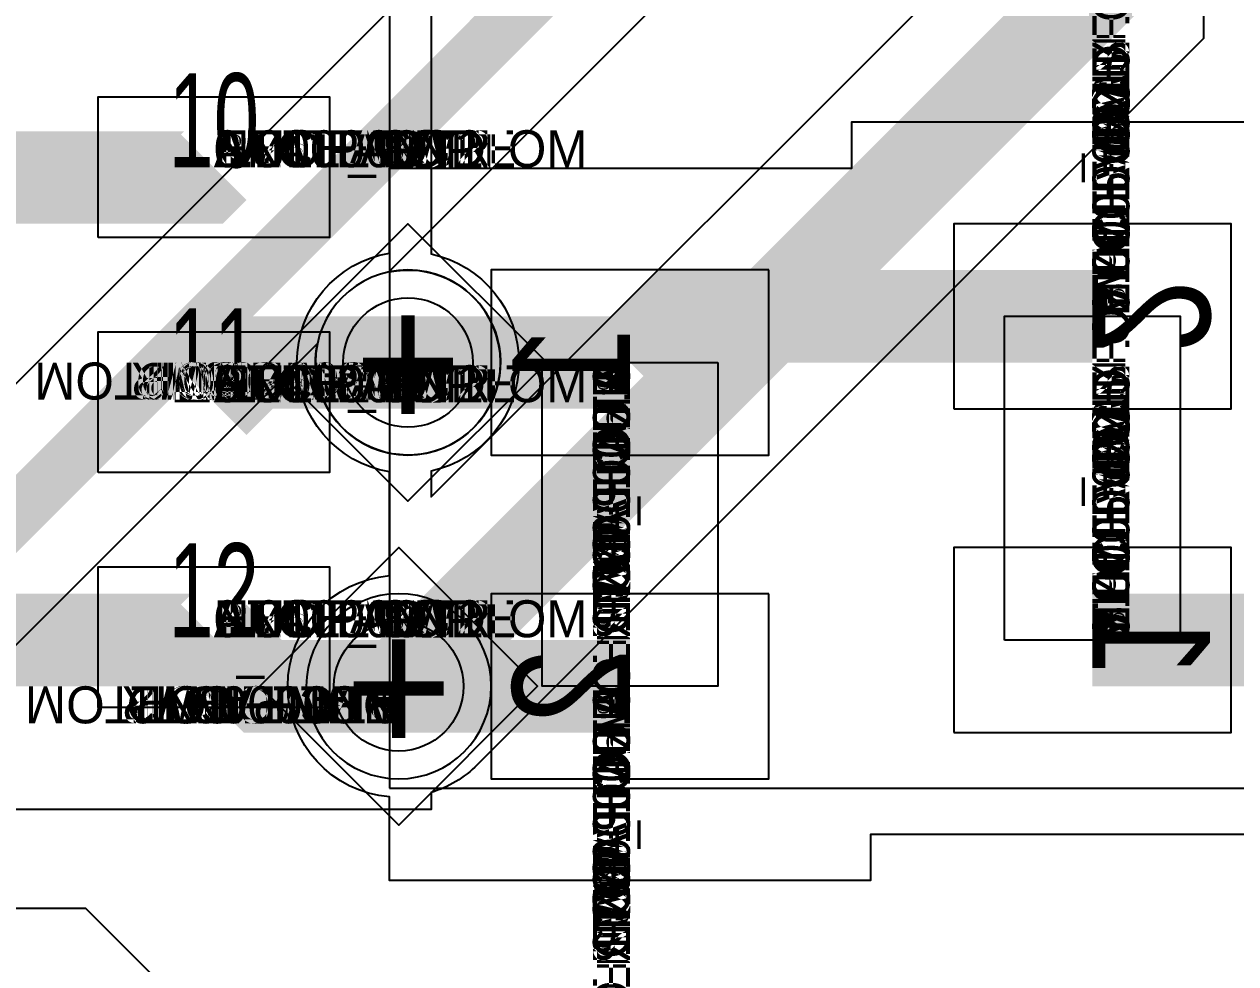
# Model space of a CAD drawing. Extents: x 0 to 323, y 0 to 320.
# Drawn here: x 99.04 to 105.59, y 182.36 to 187.43 of the extents above; entities that cross this region are included whole.
import ezdxf
from ezdxf.enums import TextEntityAlignment as Align

# ---------------------------------------------------------------- set-up
doc = ezdxf.new("R2010")
doc.units = 0
doc.header["$MEASUREMENT"] = 0
doc.layers.get('0').update_dxf_attribs({"linetype": 'CONTINUOUS'})
for name, color, linetype in [('CDN_FIGURES', 7, 'CONTINUOUS'), ('ETCH_BOTTOM', 7, 'CONTINUOUS'), ('ETCH_GND', 3, 'CONTINUOUS'), ('ETCH_INT1', 4, 'CONTINUOUS'), ('ETCH_INT2', 5, 'CONTINUOUS'), ('ETCH_PWR', 6, 'CONTINUOUS'), ('ETCH_TOP', 2, 'CONTINUOUS'), ('MANUFACTURING_NCLEGEND-1-6', 8, 'CONTINUOUS'), ('PACKAGE_GEOMETRY_ASSEMBLY_TOP', 11, 'CONTINUOUS'), ('PACKAGE_GEOMETRY_PIN_NUMBER', 9, 'CONTINUOUS')]:
    doc.layers.add(name, color=color, linetype=linetype)

# ---------------------------------------------------------------- blocks, each defined once
blk = doc.blocks.new('PAD_INFO')
for tag in ['SHAPE_TYPE', 'PAD_HEIGHT', 'PAD_LAYER', 'PAD_TYPE', 'PAD_WIDTH']:
    blk.add_attdef(tag, (0, 0), '', height=0.2)
at = {"flags": 2}
blk.add_attdef('CDN_TYPE', (0, 0), '', height=0.2, dxfattribs=at)
blk = doc.blocks.new('DRILL_INFO')
at = {"flags": 2}
blk.add_attdef('CDN_TYPE', (0, 0), '', height=0.2, dxfattribs=at)
for tag in ['FSHAPE', 'FCHAR', 'DRILL_HEIGHT', 'DIAMETER', 'PLATED', 'DRILL_WIDTH']:
    blk.add_attdef(tag, (0, 0), '', height=0.2)
blk = doc.blocks.new('VIA0700X0300')
at = {"layer": 'ETCH_BOTTOM'}
blk.add_circle((0, 0), 0.35, dxfattribs=at)
at = {"layer": 'ETCH_GND'}
blk.add_circle((0, 0), 0.35, dxfattribs=at)
at = {"layer": 'ETCH_INT1'}
blk.add_circle((0, 0), 0.35, dxfattribs=at)
at = {"layer": 'ETCH_INT2'}
blk.add_circle((0, 0), 0.35, dxfattribs=at)
at = {"layer": 'ETCH_PWR'}
blk.add_circle((0, 0), 0.35, dxfattribs=at)
at = {"layer": 'ETCH_TOP'}
blk.add_circle((0, 0), 0.35, dxfattribs=at)
ref = blk.add_blockref('PAD_INFO', (0, 0))
ref.add_attrib('PAD_LAYER', 'ETCH_TOP', (0, 0), dxfattribs={"height": 0.2})
ref.add_attrib('SHAPE_TYPE', 'NULL', (0, 0), dxfattribs={"height": 0.2})
ref.add_attrib('PAD_TYPE', 'ANTIPAD', (0, 0), dxfattribs={"height": 0.2})
ref.add_attrib('PAD_WIDTH', '0.000000', (0, 0), dxfattribs={"height": 0.2})
ref.add_attrib('PAD_HEIGHT', '0.000000', (0, 0), dxfattribs={"height": 0.2})
ref = blk.add_blockref('PAD_INFO', (0, 0))
ref.add_attrib('PAD_LAYER', 'ETCH_GND', (0, 0), dxfattribs={"height": 0.2})
ref.add_attrib('SHAPE_TYPE', 'NULL', (0, 0), dxfattribs={"height": 0.2})
ref.add_attrib('PAD_TYPE', 'ANTIPAD', (0, 0), dxfattribs={"height": 0.2})
ref.add_attrib('PAD_WIDTH', '0.000000', (0, 0), dxfattribs={"height": 0.2})
ref.add_attrib('PAD_HEIGHT', '0.000000', (0, 0), dxfattribs={"height": 0.2})
ref = blk.add_blockref('PAD_INFO', (0, 0))
ref.add_attrib('PAD_LAYER', 'ETCH_INT1', (0, 0), dxfattribs={"height": 0.2})
ref.add_attrib('SHAPE_TYPE', 'NULL', (0, 0), dxfattribs={"height": 0.2})
ref.add_attrib('PAD_TYPE', 'ANTIPAD', (0, 0), dxfattribs={"height": 0.2})
ref.add_attrib('PAD_WIDTH', '0.000000', (0, 0), dxfattribs={"height": 0.2})
ref.add_attrib('PAD_HEIGHT', '0.000000', (0, 0), dxfattribs={"height": 0.2})
ref = blk.add_blockref('PAD_INFO', (0, 0))
ref.add_attrib('PAD_LAYER', 'ETCH_INT2', (0, 0), dxfattribs={"height": 0.2})
ref.add_attrib('SHAPE_TYPE', 'NULL', (0, 0), dxfattribs={"height": 0.2})
ref.add_attrib('PAD_TYPE', 'ANTIPAD', (0, 0), dxfattribs={"height": 0.2})
ref.add_attrib('PAD_WIDTH', '0.000000', (0, 0), dxfattribs={"height": 0.2})
ref.add_attrib('PAD_HEIGHT', '0.000000', (0, 0), dxfattribs={"height": 0.2})
ref = blk.add_blockref('PAD_INFO', (0, 0))
ref.add_attrib('PAD_LAYER', 'ETCH_PWR', (0, 0), dxfattribs={"height": 0.2})
ref.add_attrib('SHAPE_TYPE', 'NULL', (0, 0), dxfattribs={"height": 0.2})
ref.add_attrib('PAD_TYPE', 'ANTIPAD', (0, 0), dxfattribs={"height": 0.2})
ref.add_attrib('PAD_WIDTH', '0.000000', (0, 0), dxfattribs={"height": 0.2})
ref.add_attrib('PAD_HEIGHT', '0.000000', (0, 0), dxfattribs={"height": 0.2})
ref = blk.add_blockref('PAD_INFO', (0, 0))
ref.add_attrib('PAD_LAYER', 'ETCH_BOTTOM', (0, 0), dxfattribs={"height": 0.2})
ref.add_attrib('SHAPE_TYPE', 'NULL', (0, 0), dxfattribs={"height": 0.2})
ref.add_attrib('PAD_TYPE', 'ANTIPAD', (0, 0), dxfattribs={"height": 0.2})
ref.add_attrib('PAD_WIDTH', '0.000000', (0, 0), dxfattribs={"height": 0.2})
ref.add_attrib('PAD_HEIGHT', '0.000000', (0, 0), dxfattribs={"height": 0.2})
ref = blk.add_blockref('PAD_INFO', (0, 0))
ref.add_attrib('PAD_LAYER', 'ETCH_TOP', (0, 0), dxfattribs={"height": 0.2})
ref.add_attrib('SHAPE_TYPE', 'NULL', (0, 0), dxfattribs={"height": 0.2})
ref.add_attrib('PAD_TYPE', 'THERMAL', (0, 0), dxfattribs={"height": 0.2})
ref.add_attrib('PAD_WIDTH', '0.000000', (0, 0), dxfattribs={"height": 0.2})
ref.add_attrib('PAD_HEIGHT', '0.000000', (0, 0), dxfattribs={"height": 0.2})
ref = blk.add_blockref('PAD_INFO', (0, 0))
ref.add_attrib('PAD_LAYER', 'ETCH_GND', (0, 0), dxfattribs={"height": 0.2})
ref.add_attrib('SHAPE_TYPE', 'NULL', (0, 0), dxfattribs={"height": 0.2})
ref.add_attrib('PAD_TYPE', 'THERMAL', (0, 0), dxfattribs={"height": 0.2})
ref.add_attrib('PAD_WIDTH', '0.000000', (0, 0), dxfattribs={"height": 0.2})
ref.add_attrib('PAD_HEIGHT', '0.000000', (0, 0), dxfattribs={"height": 0.2})
ref = blk.add_blockref('PAD_INFO', (0, 0))
ref.add_attrib('PAD_LAYER', 'ETCH_INT1', (0, 0), dxfattribs={"height": 0.2})
ref.add_attrib('SHAPE_TYPE', 'NULL', (0, 0), dxfattribs={"height": 0.2})
ref.add_attrib('PAD_TYPE', 'THERMAL', (0, 0), dxfattribs={"height": 0.2})
ref.add_attrib('PAD_WIDTH', '0.000000', (0, 0), dxfattribs={"height": 0.2})
ref.add_attrib('PAD_HEIGHT', '0.000000', (0, 0), dxfattribs={"height": 0.2})
ref = blk.add_blockref('PAD_INFO', (0, 0))
ref.add_attrib('PAD_LAYER', 'ETCH_INT2', (0, 0), dxfattribs={"height": 0.2})
ref.add_attrib('SHAPE_TYPE', 'NULL', (0, 0), dxfattribs={"height": 0.2})
ref.add_attrib('PAD_TYPE', 'THERMAL', (0, 0), dxfattribs={"height": 0.2})
ref.add_attrib('PAD_WIDTH', '0.000000', (0, 0), dxfattribs={"height": 0.2})
ref.add_attrib('PAD_HEIGHT', '0.000000', (0, 0), dxfattribs={"height": 0.2})
ref = blk.add_blockref('PAD_INFO', (0, 0))
ref.add_attrib('PAD_LAYER', 'ETCH_PWR', (0, 0), dxfattribs={"height": 0.2})
ref.add_attrib('SHAPE_TYPE', 'NULL', (0, 0), dxfattribs={"height": 0.2})
ref.add_attrib('PAD_TYPE', 'THERMAL', (0, 0), dxfattribs={"height": 0.2})
ref.add_attrib('PAD_WIDTH', '0.000000', (0, 0), dxfattribs={"height": 0.2})
ref.add_attrib('PAD_HEIGHT', '0.000000', (0, 0), dxfattribs={"height": 0.2})
ref = blk.add_blockref('PAD_INFO', (0, 0))
ref.add_attrib('PAD_LAYER', 'ETCH_BOTTOM', (0, 0), dxfattribs={"height": 0.2})
ref.add_attrib('SHAPE_TYPE', 'NULL', (0, 0), dxfattribs={"height": 0.2})
ref.add_attrib('PAD_TYPE', 'THERMAL', (0, 0), dxfattribs={"height": 0.2})
ref.add_attrib('PAD_WIDTH', '0.000000', (0, 0), dxfattribs={"height": 0.2})
ref.add_attrib('PAD_HEIGHT', '0.000000', (0, 0), dxfattribs={"height": 0.2})
ref = blk.add_blockref('PAD_INFO', (0, 0))
ref.add_attrib('PAD_LAYER', 'ETCH_TOP', (0, 0), dxfattribs={"height": 0.2})
ref.add_attrib('SHAPE_TYPE', 'CIRCLE', (0, 0), dxfattribs={"height": 0.2})
ref.add_attrib('PAD_TYPE', 'REGULAR', (0, 0), dxfattribs={"height": 0.2})
ref.add_attrib('PAD_WIDTH', '0.700000', (0, 0), dxfattribs={"height": 0.2})
ref.add_attrib('PAD_HEIGHT', '0.700000', (0, 0), dxfattribs={"height": 0.2})
ref = blk.add_blockref('PAD_INFO', (0, 0))
ref.add_attrib('PAD_LAYER', 'ETCH_GND', (0, 0), dxfattribs={"height": 0.2})
ref.add_attrib('SHAPE_TYPE', 'CIRCLE', (0, 0), dxfattribs={"height": 0.2})
ref.add_attrib('PAD_TYPE', 'REGULAR', (0, 0), dxfattribs={"height": 0.2})
ref.add_attrib('PAD_WIDTH', '0.700000', (0, 0), dxfattribs={"height": 0.2})
ref.add_attrib('PAD_HEIGHT', '0.700000', (0, 0), dxfattribs={"height": 0.2})
ref = blk.add_blockref('PAD_INFO', (0, 0))
ref.add_attrib('PAD_LAYER', 'ETCH_INT1', (0, 0), dxfattribs={"height": 0.2})
ref.add_attrib('SHAPE_TYPE', 'CIRCLE', (0, 0), dxfattribs={"height": 0.2})
ref.add_attrib('PAD_TYPE', 'REGULAR', (0, 0), dxfattribs={"height": 0.2})
ref.add_attrib('PAD_WIDTH', '0.700000', (0, 0), dxfattribs={"height": 0.2})
ref.add_attrib('PAD_HEIGHT', '0.700000', (0, 0), dxfattribs={"height": 0.2})
ref = blk.add_blockref('PAD_INFO', (0, 0))
ref.add_attrib('PAD_LAYER', 'ETCH_INT2', (0, 0), dxfattribs={"height": 0.2})
ref.add_attrib('SHAPE_TYPE', 'CIRCLE', (0, 0), dxfattribs={"height": 0.2})
ref.add_attrib('PAD_TYPE', 'REGULAR', (0, 0), dxfattribs={"height": 0.2})
ref.add_attrib('PAD_WIDTH', '0.700000', (0, 0), dxfattribs={"height": 0.2})
ref.add_attrib('PAD_HEIGHT', '0.700000', (0, 0), dxfattribs={"height": 0.2})
ref = blk.add_blockref('PAD_INFO', (0, 0))
ref.add_attrib('PAD_LAYER', 'ETCH_PWR', (0, 0), dxfattribs={"height": 0.2})
ref.add_attrib('SHAPE_TYPE', 'CIRCLE', (0, 0), dxfattribs={"height": 0.2})
ref.add_attrib('PAD_TYPE', 'REGULAR', (0, 0), dxfattribs={"height": 0.2})
ref.add_attrib('PAD_WIDTH', '0.700000', (0, 0), dxfattribs={"height": 0.2})
ref.add_attrib('PAD_HEIGHT', '0.700000', (0, 0), dxfattribs={"height": 0.2})
ref = blk.add_blockref('PAD_INFO', (0, 0))
ref.add_attrib('PAD_LAYER', 'ETCH_BOTTOM', (0, 0), dxfattribs={"height": 0.2})
ref.add_attrib('SHAPE_TYPE', 'CIRCLE', (0, 0), dxfattribs={"height": 0.2})
ref.add_attrib('PAD_TYPE', 'REGULAR', (0, 0), dxfattribs={"height": 0.2})
ref.add_attrib('PAD_WIDTH', '0.700000', (0, 0), dxfattribs={"height": 0.2})
ref.add_attrib('PAD_HEIGHT', '0.700000', (0, 0), dxfattribs={"height": 0.2})
ref = blk.add_blockref('DRILL_INFO', (0, 0))
ref.add_attrib('DIAMETER', '0.300000', (0, 0), dxfattribs={"height": 0.2})
ref.add_attrib('PLATED', 'PLATED', (0, 0), dxfattribs={"height": 0.2})
ref.add_attrib('FSHAPE', 'DIAMOND', (0, 0), dxfattribs={"height": 0.2})
ref.add_attrib('FCHAR', '+', (0, 0), dxfattribs={"height": 0.2})
ref.add_attrib('DRILL_WIDTH', '1.500000', (0, 0), dxfattribs={"height": 0.2})
ref.add_attrib('DRILL_HEIGHT', '1.500000', (0, 0), dxfattribs={"height": 0.2})
for tag in ['CDN_TYPE', 'PIN']:
    blk.add_attdef(tag, (0, 0), '', height=0.2)
at = {"flags": 2}
for tag in ['PSTKNAME', 'BBV']:
    blk.add_attdef(tag, (0, 0), '', height=0.2, dxfattribs=at)
blk = doc.blocks.new('FIGURE_DIAMOND')
at = {"layer": 'CDN_FIGURES'}
blk.add_lwpolyline([(-0.5, 0), (0, 0.5), (0.5, 0), (0, -0.5)], close=True, dxfattribs=at)
blk = doc.blocks.new('RC1000X1500TS')
at = {"layer": 'ETCH_TOP'}
blk.add_lwpolyline([(-0.5, -0.75), (-0.5, 0.75), (0.5, 0.75), (0.5, -0.75)], close=True, dxfattribs=at)
ref = blk.add_blockref('PAD_INFO', (0, 0))
ref.add_attrib('PAD_LAYER', 'ETCH_TOP', (0, 0), dxfattribs={"height": 0.2})
ref.add_attrib('SHAPE_TYPE', 'NULL', (0, 0), dxfattribs={"height": 0.2})
ref.add_attrib('PAD_TYPE', 'ANTIPAD', (0, 0), dxfattribs={"height": 0.2})
ref.add_attrib('PAD_WIDTH', '0.000000', (0, 0), dxfattribs={"height": 0.2})
ref.add_attrib('PAD_HEIGHT', '0.000000', (0, 0), dxfattribs={"height": 0.2})
ref = blk.add_blockref('PAD_INFO', (0, 0))
ref.add_attrib('PAD_LAYER', 'ETCH_GND', (0, 0), dxfattribs={"height": 0.2})
ref.add_attrib('SHAPE_TYPE', 'NULL', (0, 0), dxfattribs={"height": 0.2})
ref.add_attrib('PAD_TYPE', 'ANTIPAD', (0, 0), dxfattribs={"height": 0.2})
ref.add_attrib('PAD_WIDTH', '0.000000', (0, 0), dxfattribs={"height": 0.2})
ref.add_attrib('PAD_HEIGHT', '0.000000', (0, 0), dxfattribs={"height": 0.2})
ref = blk.add_blockref('PAD_INFO', (0, 0))
ref.add_attrib('PAD_LAYER', 'ETCH_INT1', (0, 0), dxfattribs={"height": 0.2})
ref.add_attrib('SHAPE_TYPE', 'NULL', (0, 0), dxfattribs={"height": 0.2})
ref.add_attrib('PAD_TYPE', 'ANTIPAD', (0, 0), dxfattribs={"height": 0.2})
ref.add_attrib('PAD_WIDTH', '0.000000', (0, 0), dxfattribs={"height": 0.2})
ref.add_attrib('PAD_HEIGHT', '0.000000', (0, 0), dxfattribs={"height": 0.2})
ref = blk.add_blockref('PAD_INFO', (0, 0))
ref.add_attrib('PAD_LAYER', 'ETCH_INT2', (0, 0), dxfattribs={"height": 0.2})
ref.add_attrib('SHAPE_TYPE', 'NULL', (0, 0), dxfattribs={"height": 0.2})
ref.add_attrib('PAD_TYPE', 'ANTIPAD', (0, 0), dxfattribs={"height": 0.2})
ref.add_attrib('PAD_WIDTH', '0.000000', (0, 0), dxfattribs={"height": 0.2})
ref.add_attrib('PAD_HEIGHT', '0.000000', (0, 0), dxfattribs={"height": 0.2})
ref = blk.add_blockref('PAD_INFO', (0, 0))
ref.add_attrib('PAD_LAYER', 'ETCH_PWR', (0, 0), dxfattribs={"height": 0.2})
ref.add_attrib('SHAPE_TYPE', 'NULL', (0, 0), dxfattribs={"height": 0.2})
ref.add_attrib('PAD_TYPE', 'ANTIPAD', (0, 0), dxfattribs={"height": 0.2})
ref.add_attrib('PAD_WIDTH', '0.000000', (0, 0), dxfattribs={"height": 0.2})
ref.add_attrib('PAD_HEIGHT', '0.000000', (0, 0), dxfattribs={"height": 0.2})
ref = blk.add_blockref('PAD_INFO', (0, 0))
ref.add_attrib('PAD_LAYER', 'ETCH_BOTTOM', (0, 0), dxfattribs={"height": 0.2})
ref.add_attrib('SHAPE_TYPE', 'NULL', (0, 0), dxfattribs={"height": 0.2})
ref.add_attrib('PAD_TYPE', 'ANTIPAD', (0, 0), dxfattribs={"height": 0.2})
ref.add_attrib('PAD_WIDTH', '0.000000', (0, 0), dxfattribs={"height": 0.2})
ref.add_attrib('PAD_HEIGHT', '0.000000', (0, 0), dxfattribs={"height": 0.2})
ref = blk.add_blockref('PAD_INFO', (0, 0))
ref.add_attrib('PAD_LAYER', 'ETCH_TOP', (0, 0), dxfattribs={"height": 0.2})
ref.add_attrib('SHAPE_TYPE', 'NULL', (0, 0), dxfattribs={"height": 0.2})
ref.add_attrib('PAD_TYPE', 'THERMAL', (0, 0), dxfattribs={"height": 0.2})
ref.add_attrib('PAD_WIDTH', '0.000000', (0, 0), dxfattribs={"height": 0.2})
ref.add_attrib('PAD_HEIGHT', '0.000000', (0, 0), dxfattribs={"height": 0.2})
ref = blk.add_blockref('PAD_INFO', (0, 0))
ref.add_attrib('PAD_LAYER', 'ETCH_GND', (0, 0), dxfattribs={"height": 0.2})
ref.add_attrib('SHAPE_TYPE', 'NULL', (0, 0), dxfattribs={"height": 0.2})
ref.add_attrib('PAD_TYPE', 'THERMAL', (0, 0), dxfattribs={"height": 0.2})
ref.add_attrib('PAD_WIDTH', '0.000000', (0, 0), dxfattribs={"height": 0.2})
ref.add_attrib('PAD_HEIGHT', '0.000000', (0, 0), dxfattribs={"height": 0.2})
ref = blk.add_blockref('PAD_INFO', (0, 0))
ref.add_attrib('PAD_LAYER', 'ETCH_INT1', (0, 0), dxfattribs={"height": 0.2})
ref.add_attrib('SHAPE_TYPE', 'NULL', (0, 0), dxfattribs={"height": 0.2})
ref.add_attrib('PAD_TYPE', 'THERMAL', (0, 0), dxfattribs={"height": 0.2})
ref.add_attrib('PAD_WIDTH', '0.000000', (0, 0), dxfattribs={"height": 0.2})
ref.add_attrib('PAD_HEIGHT', '0.000000', (0, 0), dxfattribs={"height": 0.2})
ref = blk.add_blockref('PAD_INFO', (0, 0))
ref.add_attrib('PAD_LAYER', 'ETCH_INT2', (0, 0), dxfattribs={"height": 0.2})
ref.add_attrib('SHAPE_TYPE', 'NULL', (0, 0), dxfattribs={"height": 0.2})
ref.add_attrib('PAD_TYPE', 'THERMAL', (0, 0), dxfattribs={"height": 0.2})
ref.add_attrib('PAD_WIDTH', '0.000000', (0, 0), dxfattribs={"height": 0.2})
ref.add_attrib('PAD_HEIGHT', '0.000000', (0, 0), dxfattribs={"height": 0.2})
ref = blk.add_blockref('PAD_INFO', (0, 0))
ref.add_attrib('PAD_LAYER', 'ETCH_PWR', (0, 0), dxfattribs={"height": 0.2})
ref.add_attrib('SHAPE_TYPE', 'NULL', (0, 0), dxfattribs={"height": 0.2})
ref.add_attrib('PAD_TYPE', 'THERMAL', (0, 0), dxfattribs={"height": 0.2})
ref.add_attrib('PAD_WIDTH', '0.000000', (0, 0), dxfattribs={"height": 0.2})
ref.add_attrib('PAD_HEIGHT', '0.000000', (0, 0), dxfattribs={"height": 0.2})
ref = blk.add_blockref('PAD_INFO', (0, 0))
ref.add_attrib('PAD_LAYER', 'ETCH_BOTTOM', (0, 0), dxfattribs={"height": 0.2})
ref.add_attrib('SHAPE_TYPE', 'NULL', (0, 0), dxfattribs={"height": 0.2})
ref.add_attrib('PAD_TYPE', 'THERMAL', (0, 0), dxfattribs={"height": 0.2})
ref.add_attrib('PAD_WIDTH', '0.000000', (0, 0), dxfattribs={"height": 0.2})
ref.add_attrib('PAD_HEIGHT', '0.000000', (0, 0), dxfattribs={"height": 0.2})
ref = blk.add_blockref('PAD_INFO', (0, 0))
ref.add_attrib('PAD_LAYER', 'ETCH_GND', (0, 0), dxfattribs={"height": 0.2})
ref.add_attrib('SHAPE_TYPE', 'NULL', (0, 0), dxfattribs={"height": 0.2})
ref.add_attrib('PAD_TYPE', 'REGULAR', (0, 0), dxfattribs={"height": 0.2})
ref.add_attrib('PAD_WIDTH', '0.000000', (0, 0), dxfattribs={"height": 0.2})
ref.add_attrib('PAD_HEIGHT', '0.000000', (0, 0), dxfattribs={"height": 0.2})
ref = blk.add_blockref('PAD_INFO', (0, 0))
ref.add_attrib('PAD_LAYER', 'ETCH_INT1', (0, 0), dxfattribs={"height": 0.2})
ref.add_attrib('SHAPE_TYPE', 'NULL', (0, 0), dxfattribs={"height": 0.2})
ref.add_attrib('PAD_TYPE', 'REGULAR', (0, 0), dxfattribs={"height": 0.2})
ref.add_attrib('PAD_WIDTH', '0.000000', (0, 0), dxfattribs={"height": 0.2})
ref.add_attrib('PAD_HEIGHT', '0.000000', (0, 0), dxfattribs={"height": 0.2})
ref = blk.add_blockref('PAD_INFO', (0, 0))
ref.add_attrib('PAD_LAYER', 'ETCH_INT2', (0, 0), dxfattribs={"height": 0.2})
ref.add_attrib('SHAPE_TYPE', 'NULL', (0, 0), dxfattribs={"height": 0.2})
ref.add_attrib('PAD_TYPE', 'REGULAR', (0, 0), dxfattribs={"height": 0.2})
ref.add_attrib('PAD_WIDTH', '0.000000', (0, 0), dxfattribs={"height": 0.2})
ref.add_attrib('PAD_HEIGHT', '0.000000', (0, 0), dxfattribs={"height": 0.2})
ref = blk.add_blockref('PAD_INFO', (0, 0))
ref.add_attrib('PAD_LAYER', 'ETCH_PWR', (0, 0), dxfattribs={"height": 0.2})
ref.add_attrib('SHAPE_TYPE', 'NULL', (0, 0), dxfattribs={"height": 0.2})
ref.add_attrib('PAD_TYPE', 'REGULAR', (0, 0), dxfattribs={"height": 0.2})
ref.add_attrib('PAD_WIDTH', '0.000000', (0, 0), dxfattribs={"height": 0.2})
ref.add_attrib('PAD_HEIGHT', '0.000000', (0, 0), dxfattribs={"height": 0.2})
ref = blk.add_blockref('PAD_INFO', (0, 0))
ref.add_attrib('PAD_LAYER', 'ETCH_BOTTOM', (0, 0), dxfattribs={"height": 0.2})
ref.add_attrib('SHAPE_TYPE', 'NULL', (0, 0), dxfattribs={"height": 0.2})
ref.add_attrib('PAD_TYPE', 'REGULAR', (0, 0), dxfattribs={"height": 0.2})
ref.add_attrib('PAD_WIDTH', '0.000000', (0, 0), dxfattribs={"height": 0.2})
ref.add_attrib('PAD_HEIGHT', '0.000000', (0, 0), dxfattribs={"height": 0.2})
ref = blk.add_blockref('DRILL_INFO', (0, 0))
ref.add_attrib('DIAMETER', '0.000000', (0, 0), dxfattribs={"height": 0.2})
ref.add_attrib('PLATED', 'PLATED', (0, 0), dxfattribs={"height": 0.2})
ref.add_attrib('FSHAPE', 'NULL', (0, 0), dxfattribs={"height": 0.2})
ref.add_attrib('DRILL_WIDTH', '0.000000', (0, 0), dxfattribs={"height": 0.2})
ref.add_attrib('DRILL_HEIGHT', '0.000000', (0, 0), dxfattribs={"height": 0.2})
ref = blk.add_blockref('PAD_INFO', (0, 0))
ref.add_attrib('PAD_LAYER', 'ETCH_TOP', (0, 0), dxfattribs={"height": 0.2})
ref.add_attrib('SHAPE_TYPE', 'RECTANGLE', (0, 0), dxfattribs={"height": 0.2})
ref.add_attrib('PAD_TYPE', 'REGULAR', (0, 0), dxfattribs={"height": 0.2})
ref.add_attrib('PAD_WIDTH', '1.000000', (0, 0), dxfattribs={"height": 0.2})
ref.add_attrib('PAD_HEIGHT', '1.500000', (0, 0), dxfattribs={"height": 0.2})
for tag in ['CDN_TYPE', 'PIN']:
    blk.add_attdef(tag, (0, 0), '', height=0.2)
at = {"flags": 2}
for tag in ['PSTKNAME', 'BBV']:
    blk.add_attdef(tag, (0, 0), '', height=0.2, dxfattribs=at)
blk = doc.blocks.new('F56')
at = {"layer": 'PACKAGE_GEOMETRY_ASSEMBLY_TOP'}
blk.add_lwpolyline([(0, -0.475), (1.75, -0.475), (1.75, 0.475), (0, 0.475)], close=True, dxfattribs=at)
at = {"layer": 'ETCH_TOP'}
ref = blk.add_blockref('RC1000X1500TS', (0, 0), dxfattribs=at)
ref.add_attrib('CDN_TYPE', 'PIN', (0, 0), dxfattribs={"height": 0.2})
ref.add_attrib('PIN', '1', (0, 0), dxfattribs={"height": 0.2})
ref = blk.add_blockref('RC1000X1500TS', (1.75, 0), dxfattribs=at)
ref.add_attrib('CDN_TYPE', 'PIN', (0, 0), dxfattribs={"height": 0.2})
ref.add_attrib('PIN', '2', (0, 0), dxfattribs={"height": 0.2})
at = {"flags": 2}
for tag in ['SYMBOL_TYPE', 'CDN_TYPE', 'REFDES']:
    blk.add_attdef(tag, (0, 0), '', height=0.2, dxfattribs=at)
blk = doc.blocks.new('RC1250X0760TS')
at = {"layer": 'ETCH_TOP'}
blk.add_lwpolyline([(-0.625, -0.38), (-0.625, 0.38), (0.625, 0.38), (0.625, -0.38)], close=True, dxfattribs=at)
ref = blk.add_blockref('PAD_INFO', (0, 0))
ref.add_attrib('PAD_LAYER', 'ETCH_TOP', (0, 0), dxfattribs={"height": 0.2})
ref.add_attrib('SHAPE_TYPE', 'NULL', (0, 0), dxfattribs={"height": 0.2})
ref.add_attrib('PAD_TYPE', 'ANTIPAD', (0, 0), dxfattribs={"height": 0.2})
ref.add_attrib('PAD_WIDTH', '0.000000', (0, 0), dxfattribs={"height": 0.2})
ref.add_attrib('PAD_HEIGHT', '0.000000', (0, 0), dxfattribs={"height": 0.2})
ref = blk.add_blockref('PAD_INFO', (0, 0))
ref.add_attrib('PAD_LAYER', 'ETCH_GND', (0, 0), dxfattribs={"height": 0.2})
ref.add_attrib('SHAPE_TYPE', 'NULL', (0, 0), dxfattribs={"height": 0.2})
ref.add_attrib('PAD_TYPE', 'ANTIPAD', (0, 0), dxfattribs={"height": 0.2})
ref.add_attrib('PAD_WIDTH', '0.000000', (0, 0), dxfattribs={"height": 0.2})
ref.add_attrib('PAD_HEIGHT', '0.000000', (0, 0), dxfattribs={"height": 0.2})
ref = blk.add_blockref('PAD_INFO', (0, 0))
ref.add_attrib('PAD_LAYER', 'ETCH_INT1', (0, 0), dxfattribs={"height": 0.2})
ref.add_attrib('SHAPE_TYPE', 'NULL', (0, 0), dxfattribs={"height": 0.2})
ref.add_attrib('PAD_TYPE', 'ANTIPAD', (0, 0), dxfattribs={"height": 0.2})
ref.add_attrib('PAD_WIDTH', '0.000000', (0, 0), dxfattribs={"height": 0.2})
ref.add_attrib('PAD_HEIGHT', '0.000000', (0, 0), dxfattribs={"height": 0.2})
ref = blk.add_blockref('PAD_INFO', (0, 0))
ref.add_attrib('PAD_LAYER', 'ETCH_INT2', (0, 0), dxfattribs={"height": 0.2})
ref.add_attrib('SHAPE_TYPE', 'NULL', (0, 0), dxfattribs={"height": 0.2})
ref.add_attrib('PAD_TYPE', 'ANTIPAD', (0, 0), dxfattribs={"height": 0.2})
ref.add_attrib('PAD_WIDTH', '0.000000', (0, 0), dxfattribs={"height": 0.2})
ref.add_attrib('PAD_HEIGHT', '0.000000', (0, 0), dxfattribs={"height": 0.2})
ref = blk.add_blockref('PAD_INFO', (0, 0))
ref.add_attrib('PAD_LAYER', 'ETCH_PWR', (0, 0), dxfattribs={"height": 0.2})
ref.add_attrib('SHAPE_TYPE', 'NULL', (0, 0), dxfattribs={"height": 0.2})
ref.add_attrib('PAD_TYPE', 'ANTIPAD', (0, 0), dxfattribs={"height": 0.2})
ref.add_attrib('PAD_WIDTH', '0.000000', (0, 0), dxfattribs={"height": 0.2})
ref.add_attrib('PAD_HEIGHT', '0.000000', (0, 0), dxfattribs={"height": 0.2})
ref = blk.add_blockref('PAD_INFO', (0, 0))
ref.add_attrib('PAD_LAYER', 'ETCH_BOTTOM', (0, 0), dxfattribs={"height": 0.2})
ref.add_attrib('SHAPE_TYPE', 'NULL', (0, 0), dxfattribs={"height": 0.2})
ref.add_attrib('PAD_TYPE', 'ANTIPAD', (0, 0), dxfattribs={"height": 0.2})
ref.add_attrib('PAD_WIDTH', '0.000000', (0, 0), dxfattribs={"height": 0.2})
ref.add_attrib('PAD_HEIGHT', '0.000000', (0, 0), dxfattribs={"height": 0.2})
ref = blk.add_blockref('PAD_INFO', (0, 0))
ref.add_attrib('PAD_LAYER', 'ETCH_TOP', (0, 0), dxfattribs={"height": 0.2})
ref.add_attrib('SHAPE_TYPE', 'NULL', (0, 0), dxfattribs={"height": 0.2})
ref.add_attrib('PAD_TYPE', 'THERMAL', (0, 0), dxfattribs={"height": 0.2})
ref.add_attrib('PAD_WIDTH', '0.000000', (0, 0), dxfattribs={"height": 0.2})
ref.add_attrib('PAD_HEIGHT', '0.000000', (0, 0), dxfattribs={"height": 0.2})
ref = blk.add_blockref('PAD_INFO', (0, 0))
ref.add_attrib('PAD_LAYER', 'ETCH_GND', (0, 0), dxfattribs={"height": 0.2})
ref.add_attrib('SHAPE_TYPE', 'NULL', (0, 0), dxfattribs={"height": 0.2})
ref.add_attrib('PAD_TYPE', 'THERMAL', (0, 0), dxfattribs={"height": 0.2})
ref.add_attrib('PAD_WIDTH', '0.000000', (0, 0), dxfattribs={"height": 0.2})
ref.add_attrib('PAD_HEIGHT', '0.000000', (0, 0), dxfattribs={"height": 0.2})
ref = blk.add_blockref('PAD_INFO', (0, 0))
ref.add_attrib('PAD_LAYER', 'ETCH_INT1', (0, 0), dxfattribs={"height": 0.2})
ref.add_attrib('SHAPE_TYPE', 'NULL', (0, 0), dxfattribs={"height": 0.2})
ref.add_attrib('PAD_TYPE', 'THERMAL', (0, 0), dxfattribs={"height": 0.2})
ref.add_attrib('PAD_WIDTH', '0.000000', (0, 0), dxfattribs={"height": 0.2})
ref.add_attrib('PAD_HEIGHT', '0.000000', (0, 0), dxfattribs={"height": 0.2})
ref = blk.add_blockref('PAD_INFO', (0, 0))
ref.add_attrib('PAD_LAYER', 'ETCH_INT2', (0, 0), dxfattribs={"height": 0.2})
ref.add_attrib('SHAPE_TYPE', 'NULL', (0, 0), dxfattribs={"height": 0.2})
ref.add_attrib('PAD_TYPE', 'THERMAL', (0, 0), dxfattribs={"height": 0.2})
ref.add_attrib('PAD_WIDTH', '0.000000', (0, 0), dxfattribs={"height": 0.2})
ref.add_attrib('PAD_HEIGHT', '0.000000', (0, 0), dxfattribs={"height": 0.2})
ref = blk.add_blockref('PAD_INFO', (0, 0))
ref.add_attrib('PAD_LAYER', 'ETCH_PWR', (0, 0), dxfattribs={"height": 0.2})
ref.add_attrib('SHAPE_TYPE', 'NULL', (0, 0), dxfattribs={"height": 0.2})
ref.add_attrib('PAD_TYPE', 'THERMAL', (0, 0), dxfattribs={"height": 0.2})
ref.add_attrib('PAD_WIDTH', '0.000000', (0, 0), dxfattribs={"height": 0.2})
ref.add_attrib('PAD_HEIGHT', '0.000000', (0, 0), dxfattribs={"height": 0.2})
ref = blk.add_blockref('PAD_INFO', (0, 0))
ref.add_attrib('PAD_LAYER', 'ETCH_BOTTOM', (0, 0), dxfattribs={"height": 0.2})
ref.add_attrib('SHAPE_TYPE', 'NULL', (0, 0), dxfattribs={"height": 0.2})
ref.add_attrib('PAD_TYPE', 'THERMAL', (0, 0), dxfattribs={"height": 0.2})
ref.add_attrib('PAD_WIDTH', '0.000000', (0, 0), dxfattribs={"height": 0.2})
ref.add_attrib('PAD_HEIGHT', '0.000000', (0, 0), dxfattribs={"height": 0.2})
ref = blk.add_blockref('PAD_INFO', (0, 0))
ref.add_attrib('PAD_LAYER', 'ETCH_TOP', (0, 0), dxfattribs={"height": 0.2})
ref.add_attrib('SHAPE_TYPE', 'RECTANGLE', (0, 0), dxfattribs={"height": 0.2})
ref.add_attrib('PAD_TYPE', 'REGULAR', (0, 0), dxfattribs={"height": 0.2})
ref.add_attrib('PAD_WIDTH', '1.250000', (0, 0), dxfattribs={"height": 0.2})
ref.add_attrib('PAD_HEIGHT', '0.760000', (0, 0), dxfattribs={"height": 0.2})
ref = blk.add_blockref('PAD_INFO', (0, 0))
ref.add_attrib('PAD_LAYER', 'ETCH_GND', (0, 0), dxfattribs={"height": 0.2})
ref.add_attrib('SHAPE_TYPE', 'NULL', (0, 0), dxfattribs={"height": 0.2})
ref.add_attrib('PAD_TYPE', 'REGULAR', (0, 0), dxfattribs={"height": 0.2})
ref.add_attrib('PAD_WIDTH', '0.000000', (0, 0), dxfattribs={"height": 0.2})
ref.add_attrib('PAD_HEIGHT', '0.000000', (0, 0), dxfattribs={"height": 0.2})
ref = blk.add_blockref('PAD_INFO', (0, 0))
ref.add_attrib('PAD_LAYER', 'ETCH_INT1', (0, 0), dxfattribs={"height": 0.2})
ref.add_attrib('SHAPE_TYPE', 'NULL', (0, 0), dxfattribs={"height": 0.2})
ref.add_attrib('PAD_TYPE', 'REGULAR', (0, 0), dxfattribs={"height": 0.2})
ref.add_attrib('PAD_WIDTH', '0.000000', (0, 0), dxfattribs={"height": 0.2})
ref.add_attrib('PAD_HEIGHT', '0.000000', (0, 0), dxfattribs={"height": 0.2})
ref = blk.add_blockref('PAD_INFO', (0, 0))
ref.add_attrib('PAD_LAYER', 'ETCH_INT2', (0, 0), dxfattribs={"height": 0.2})
ref.add_attrib('SHAPE_TYPE', 'NULL', (0, 0), dxfattribs={"height": 0.2})
ref.add_attrib('PAD_TYPE', 'REGULAR', (0, 0), dxfattribs={"height": 0.2})
ref.add_attrib('PAD_WIDTH', '0.000000', (0, 0), dxfattribs={"height": 0.2})
ref.add_attrib('PAD_HEIGHT', '0.000000', (0, 0), dxfattribs={"height": 0.2})
ref = blk.add_blockref('PAD_INFO', (0, 0))
ref.add_attrib('PAD_LAYER', 'ETCH_PWR', (0, 0), dxfattribs={"height": 0.2})
ref.add_attrib('SHAPE_TYPE', 'NULL', (0, 0), dxfattribs={"height": 0.2})
ref.add_attrib('PAD_TYPE', 'REGULAR', (0, 0), dxfattribs={"height": 0.2})
ref.add_attrib('PAD_WIDTH', '0.000000', (0, 0), dxfattribs={"height": 0.2})
ref.add_attrib('PAD_HEIGHT', '0.000000', (0, 0), dxfattribs={"height": 0.2})
ref = blk.add_blockref('PAD_INFO', (0, 0))
ref.add_attrib('PAD_LAYER', 'ETCH_BOTTOM', (0, 0), dxfattribs={"height": 0.2})
ref.add_attrib('SHAPE_TYPE', 'NULL', (0, 0), dxfattribs={"height": 0.2})
ref.add_attrib('PAD_TYPE', 'REGULAR', (0, 0), dxfattribs={"height": 0.2})
ref.add_attrib('PAD_WIDTH', '0.000000', (0, 0), dxfattribs={"height": 0.2})
ref.add_attrib('PAD_HEIGHT', '0.000000', (0, 0), dxfattribs={"height": 0.2})
ref = blk.add_blockref('DRILL_INFO', (0, 0))
ref.add_attrib('DIAMETER', '0.000000', (0, 0), dxfattribs={"height": 0.2})
ref.add_attrib('PLATED', 'PLATED', (0, 0), dxfattribs={"height": 0.2})
ref.add_attrib('FSHAPE', 'NULL', (0, 0), dxfattribs={"height": 0.2})
ref.add_attrib('DRILL_WIDTH', '0.000000', (0, 0), dxfattribs={"height": 0.2})
ref.add_attrib('DRILL_HEIGHT', '0.000000', (0, 0), dxfattribs={"height": 0.2})
for tag in ['CDN_TYPE', 'PIN']:
    blk.add_attdef(tag, (0, 0), '', height=0.2)
at = {"flags": 2}
for tag in ['PSTKNAME', 'BBV']:
    blk.add_attdef(tag, (0, 0), '', height=0.2, dxfattribs=at)
blk = doc.blocks.new('SO-24W')
at = {"layer": 'PACKAGE_GEOMETRY_ASSEMBLY_TOP'}
blk.add_lwpolyline([(-3.8, -7.8), (3.8, -7.8), (3.8, 7.8), (-3.8, 7.8)], close=True, dxfattribs=at)
at = {"layer": 'ETCH_TOP'}
ref = blk.add_blockref('RC1250X0760TS', (-4.75, -6.985), dxfattribs=at)
ref.add_attrib('CDN_TYPE', 'PIN', (0, 0), dxfattribs={"height": 0.2})
ref.add_attrib('PIN', '12', (0, 0), dxfattribs={"height": 0.2})
ref = blk.add_blockref('RC1250X0760TS', (-4.75, -4.445), dxfattribs=at)
ref.add_attrib('CDN_TYPE', 'PIN', (0, 0), dxfattribs={"height": 0.2})
ref.add_attrib('PIN', '10', (0, 0), dxfattribs={"height": 0.2})
ref = blk.add_blockref('RC1250X0760TS', (-4.75, -5.715), dxfattribs=at)
ref.add_attrib('CDN_TYPE', 'PIN', (0, 0), dxfattribs={"height": 0.2})
ref.add_attrib('PIN', '11', (0, 0), dxfattribs={"height": 0.2})
at = {"flags": 2}
for tag in ['SYMBOL_TYPE', 'CDN_TYPE', 'REFDES']:
    blk.add_attdef(tag, (0, 0), '', height=0.2, dxfattribs=at)

msp = doc.modelspace()

# ---------------------------------------------------------------- linework, layer by layer
at = {"layer": 'ETCH_BOTTOM'}
msp.add_lwpolyline([(110.1962, 183.7554), (109.9612, 183.5204), (108.6127, 183.5204), (108.6127, 183.0554), (103.6127, 183.0554), (103.6127, 182.8054), (101.0125, 182.8054), (101.0125, 183.2575, -0.919724), (101.0125, 184.4535), (101.0125, 185.0138, -0.845035), (101.0125, 186.1972), (101.0125, 186.6556), (103.5125, 186.6556), (103.5125, 186.9056), (108.6127, 186.9056), (108.6127, 186.7056), (110.5125, 186.7056), (110.5125, 187.1556), (113.1127, 187.1556), (113.1127, 183.3054), (110.5125, 183.3054), (110.5125, 183.7554)], format="xyb", close=True, dxfattribs=at)
for points in [[(104.8126, 185.8555, 0.5, 0.5, 0), (102.5626, 185.8555, 0.5, 0.5, 0), (102.3126, 185.6055, 0.5, 0.5, 0)], [(102.3126, 185.6055, 0.5, 0.5, 0), (101.1126, 185.6055, 0.5, 0.5, 0)], [(104.8126, 184.1055, 0.5, 0.5, 0), (107.3126, 184.1055, 0.5, 0.5, 0)], [(102.3126, 183.8555, 0.5, 0.5, 0), (101.0626, 183.8555, 0.5, 0.5, 0)]]:
    msp.add_lwpolyline(points, format="xyseb", dxfattribs=at)
at = {"layer": 'ETCH_GND'}
for points in [[(101.6127, 185.6055, 1), (100.6125, 185.6055, 1)], [(101.5627, 183.8555, 1), (100.5625, 183.8555, 1)]]:
    msp.add_lwpolyline(points, format="xyb", close=True, dxfattribs=at)
at = {"layer": 'ETCH_INT1'}
for points in [[(101.6127, 185.6055, 1), (100.6125, 185.6055, 1)], [(101.5627, 183.8555, 1), (100.5625, 183.8555, 1)]]:
    msp.add_lwpolyline(points, format="xyb", close=True, dxfattribs=at)
at = {"layer": 'ETCH_INT2'}
for points, format in [([(85.171, 180.4556), (88.0862, 180.4556), (88.1097, 180.4791), (89.0625, 180.4791), (89.086, 180.4556), (93.9555, 180.4556), (108.6377, 195.1379, -9.823898), (108.7802, 195.2804), (124.3055, 210.8056), (124.6794, 210.8056, -0.683571), (125.2625, 211.5326), (125.2625, 211.7626), (131.0125, 217.5126)], "xyb"), ([(81.4895, 179.9555, 0.3, 0.3, 0), (88.2933, 179.9555, 0.3, 0.3, 0), (88.3168, 179.979, 0.3, 0.3, 0), (88.8554, 179.979, 0.3, 0.3, 0), (88.8789, 179.9555, 0.3, 0.3, 0), (94.1626, 179.9555, 0.3, 0.3, 0), (124.5126, 210.3055, 0.3, 0.3, 0), (125.2895, 210.3055, 0.3, 0.3, 0), (125.7626, 210.7786, 0.3, 0.3, 0), (125.7626, 211.5555, 0.3, 0.3, 0), (131.5126, 217.3055, 0.3, 0.3, 0)], "xyseb"), ([(132.0127, 217.0984), (126.2627, 211.3484), (126.2627, 210.5715), (125.4966, 209.8054), (124.7197, 209.8054), (101.0091, 186.0948, -3.369844), (100.6233, 185.709), (94.3697, 179.4554), (93.9206, 179.4554, -2.158663), (93.1576, 179.4554), (89.07, 179.4554, -1.294764), (88.1022, 179.4554), (81.2824, 179.4554)], "xyb")]:
    msp.add_lwpolyline(points, format=format, dxfattribs=at)
msp.add_lwpolyline([(101.5627, 183.8555, 1), (100.5625, 183.8555, 1)], format="xyb", close=True, dxfattribs=at)
at = {"layer": 'ETCH_PWR'}
for points in [[(101.6127, 185.6055, 1), (100.6125, 185.6055, 1)], [(101.5627, 183.8555, 1), (100.5625, 183.8555, 1)]]:
    msp.add_lwpolyline(points, format="xyb", close=True, dxfattribs=at)
at = {"layer": 'ETCH_TOP'}
for points, format in [([(101.2377, 194.7559), (101.2377, 191.0693, -0.935273), (101.2377, 189.8717), (101.2377, 186.1924, -0.809311), (101.2377, 185.0186), (101.2377, 184.8793), (104.2125, 187.8541), (104.2125, 189.1555, -1), (105.4127, 189.1555), (105.4127, 187.3569), (101.4869, 183.4312, -0.122942), (101.2377, 183.2815), (101.2377, 183.1904), (98.8875, 183.1904)], "xyb"), ([(104.8126, 189.1555, 0.5, 0.5, 0), (104.8126, 187.6055, 0.5, 0.5, 0), (101.0626, 183.8555, 0.5, 0.5, 0)], "xyseb"), ([(97.8126, 186.6055, 0.5, 0.5, 0), (100.0076, 186.6055, 0.5, 0.5, 0), (100.0626, 186.6605, 0.5, 0.5, 0)], "xyseb"), ([(101.1126, 185.6055, 0.5, 0.5, 0), (100.2776, 185.6055, 0.5, 0.5, 0), (100.0626, 185.3905, 0.5, 0.5, 0)], "xyseb"), ([(100.0626, 184.1205, 0.5, 0.5, 0), (100.0476, 184.1055, 0.5, 0.5, 0), (98.7126, 184.1055, 0.5, 0.5, 0), (97.9626, 184.8555, 0.5, 0.5, 0), (97.8126, 184.8555, 0.5, 0.5, 0)], "xyseb"), ([(101.0626, 183.8555, 0.5, 0.5, 0), (100.3276, 183.8555, 0.5, 0.5, 0), (100.0626, 184.1205, 0.5, 0.5, 0)], "xyseb")]:
    msp.add_lwpolyline(points, format=format, dxfattribs=at)
msp.add_lwpolyline([(97.6127, 182.6556), (99.3697, 182.6556), (100.0197, 182.0056)], dxfattribs=at)

# ---------------------------------------------------------------- block references
msp.add_blockref('SO-24W', (104.8126, 191.1055))
at = {"xscale": -1}
for p, rotation in [((104.8126, 184.1055), 270), ((102.3126, 185.6055), 90)]:
    msp.add_blockref('F56', p, dxfattribs=dict(at, rotation=rotation))
at = {"layer": 'ETCH_TOP', "rotation": 180}
for p in [(101.1126, 185.6055), (101.0626, 183.8555)]:
    msp.add_blockref('VIA0700X0300', p, dxfattribs=at)
at = {"layer": 'MANUFACTURING_NCLEGEND-1-6', "xscale": 1.5, "yscale": 1.5}
for p in [(101.1126, 185.6055), (101.0626, 183.8555)]:
    msp.add_blockref('FIGURE_DIAMOND', p, dxfattribs=at)

# ---------------------------------------------------------------- texts
at = {"layer": 'MANUFACTURING_NCLEGEND-1-6'}
for p in [(101.1126, 185.6055), (101.0626, 183.8555)]:
    msp.add_text('+', height=0.75, dxfattribs=at).set_placement(p, align=Align.MIDDLE_CENTER)
at = {"layer": 'PACKAGE_GEOMETRY_PIN_NUMBER', "width": 0.649606}
for s, p in [('10', (100.0626, 186.6605)), ('11', (100.0626, 185.3905)), ('12', (100.0626, 184.1205))]:
    msp.add_text(s, height=0.508, dxfattribs=at).set_placement(p, align=Align.CENTER)
at = {"layer": 'PACKAGE_GEOMETRY_PIN_NUMBER', "text_generation_flag": 2, "width": 0.88}
for s, rotation, p in [('2', 270, (104.8126, 185.8555)), ('1', 90, (102.3126, 185.6055)), ('1', 270, (104.8126, 184.1055)), ('2', 90, (102.3126, 183.8555))]:
    msp.add_text(s, height=0.635, rotation=rotation, dxfattribs=at).set_placement(p, align=Align.CENTER)

doc.saveas('drawing.dxf')
